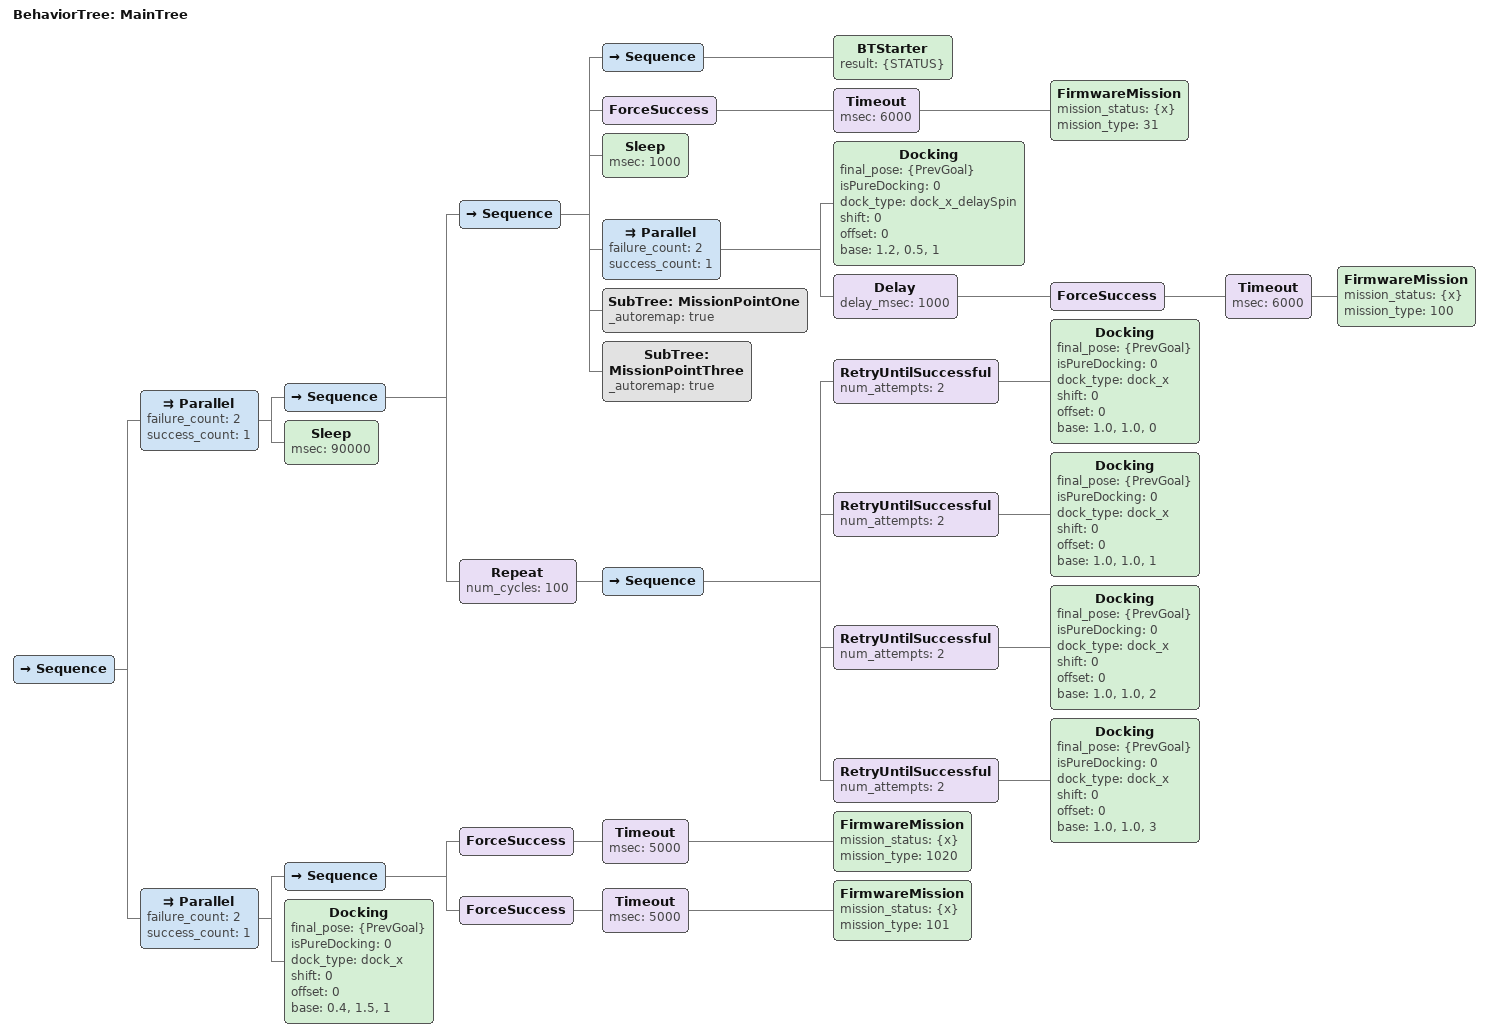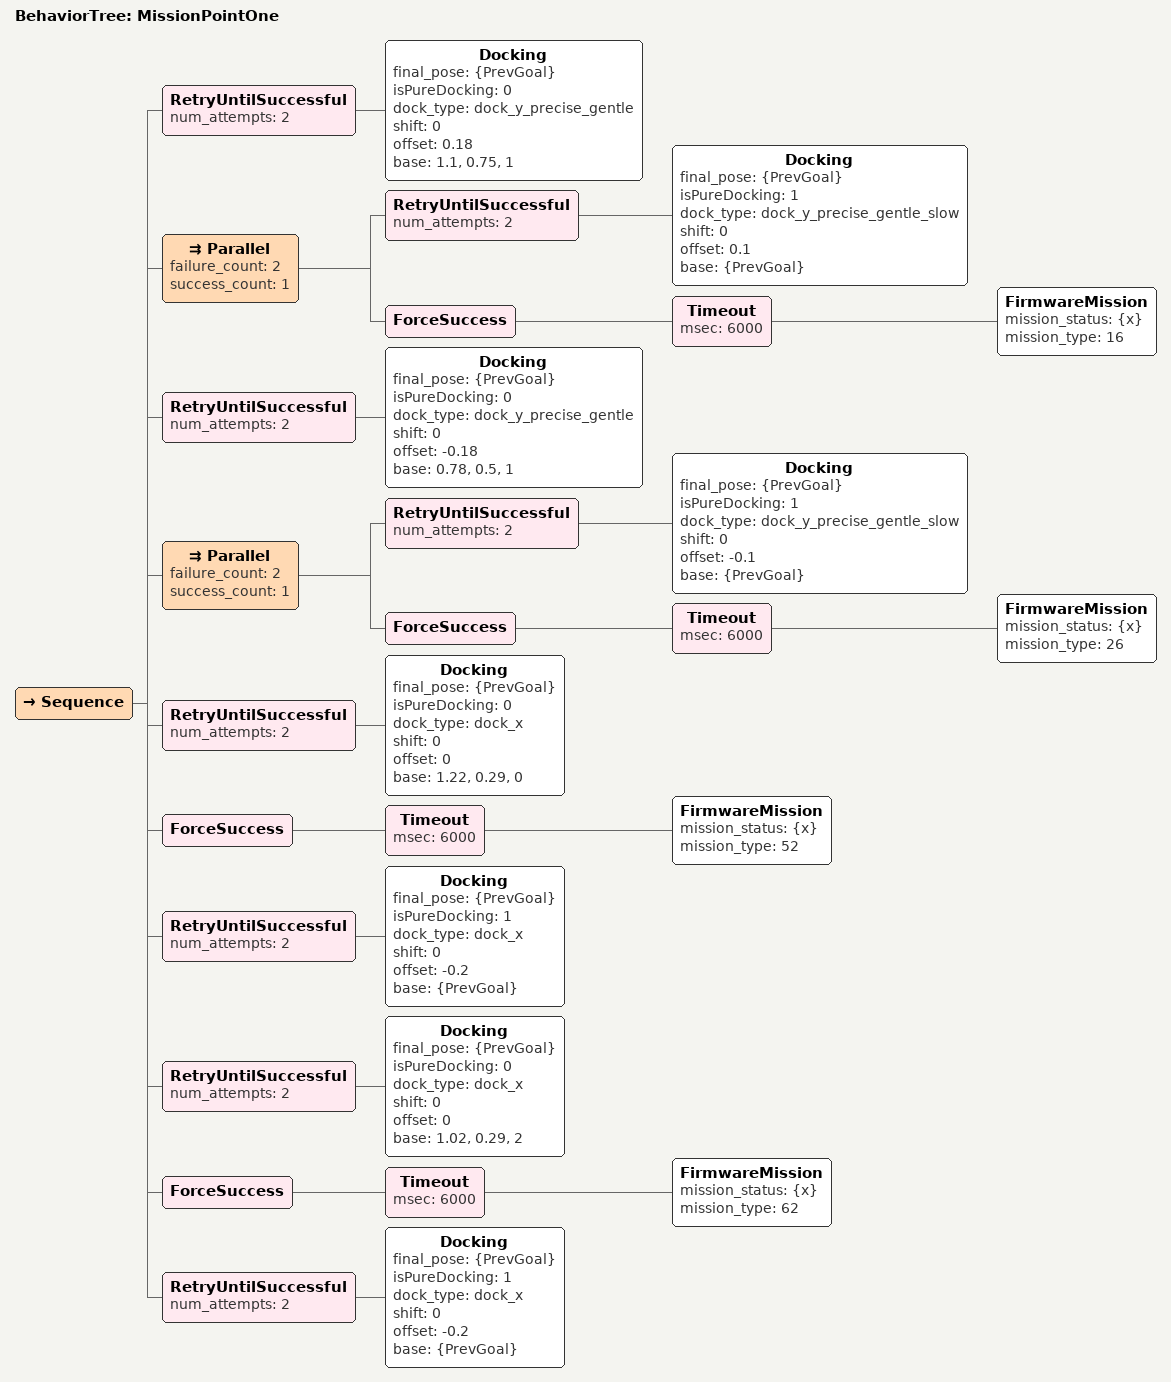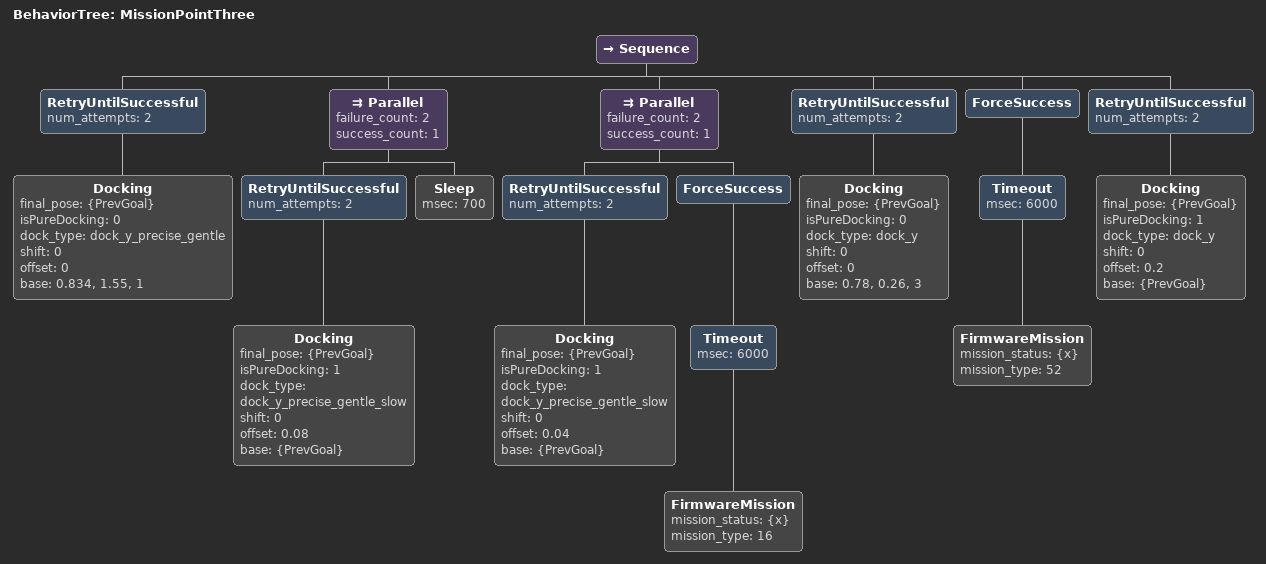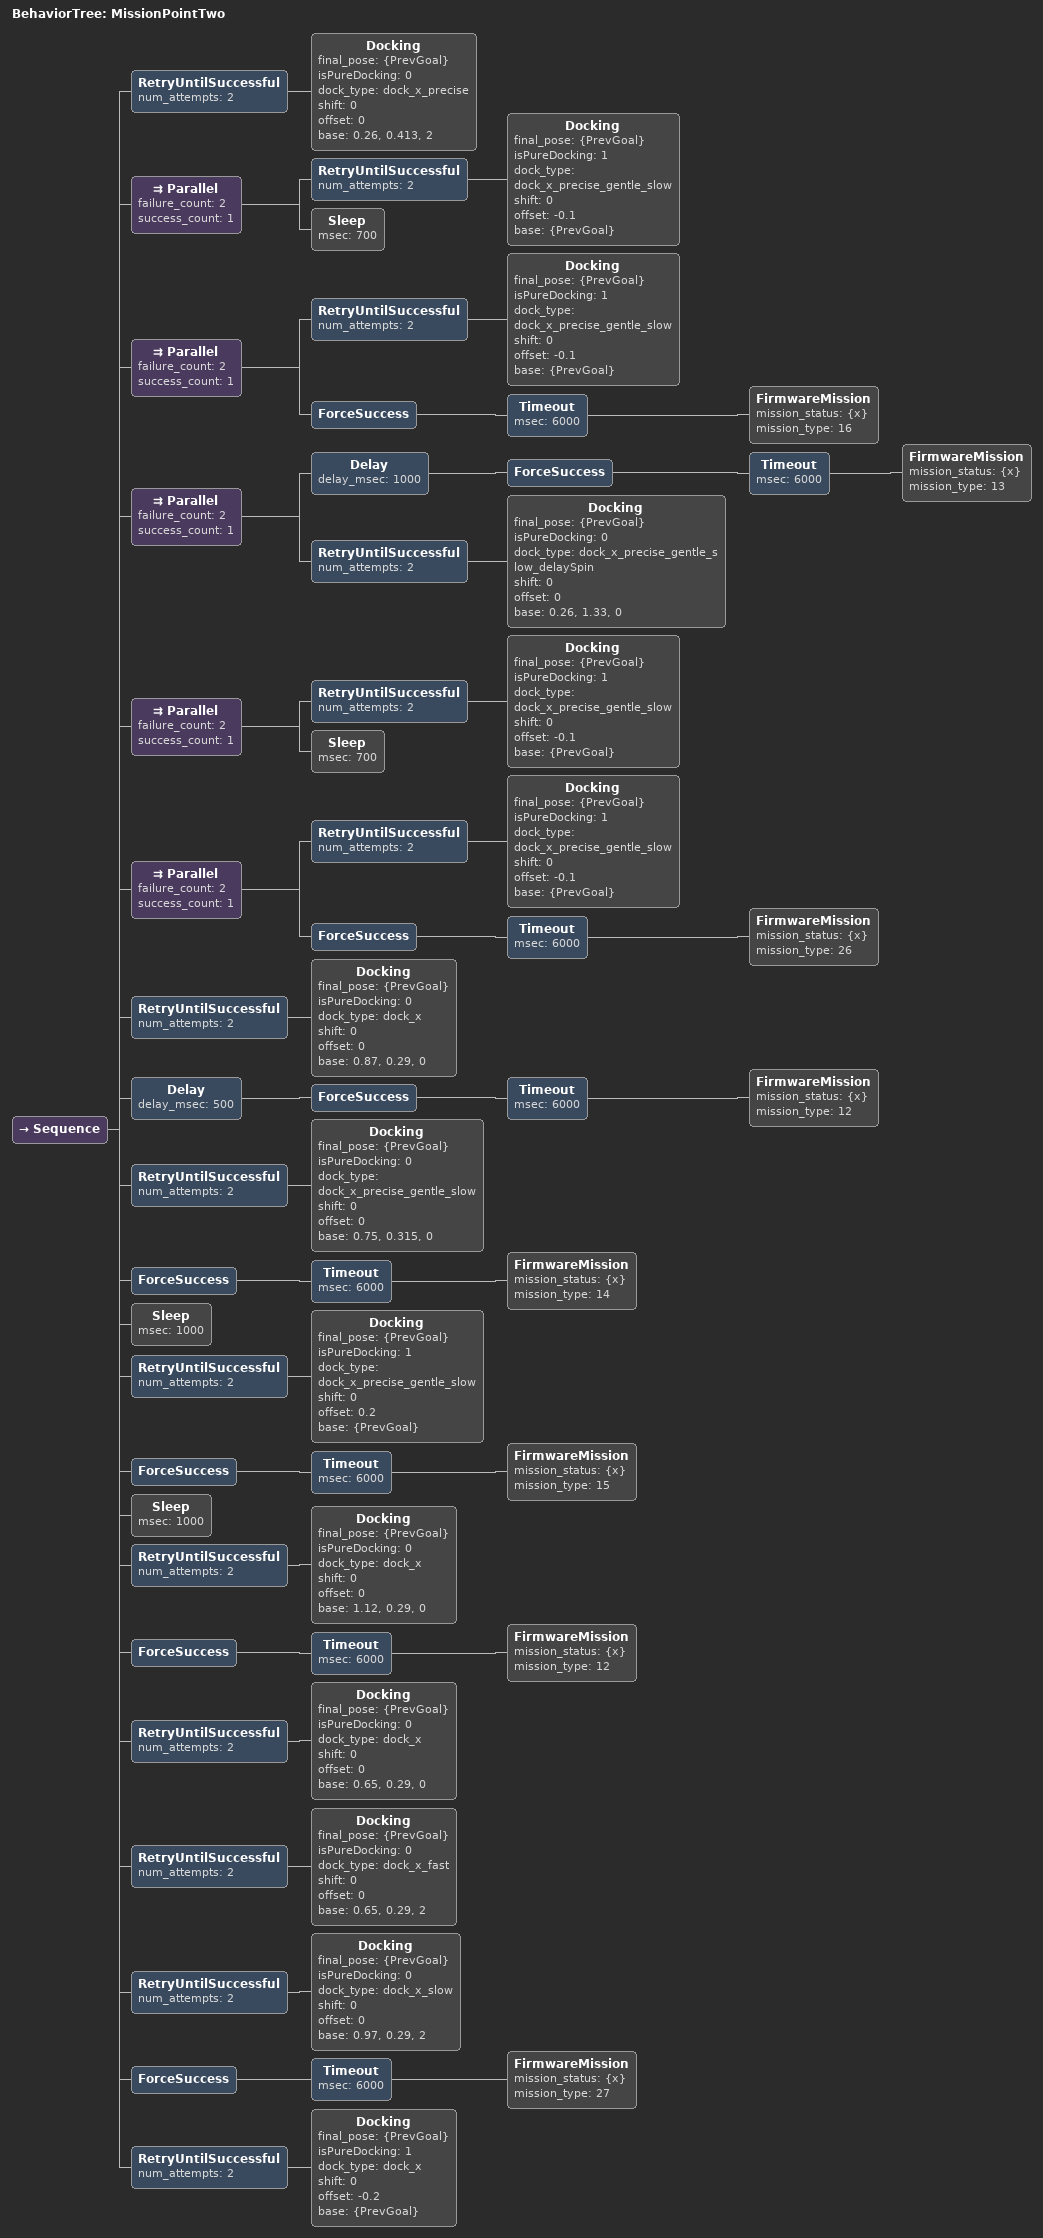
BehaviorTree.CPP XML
<?xml version="1.0" encoding="UTF-8"?>
<root BTCPP_format="4">
  <BehaviorTree ID="MainTree">
    <Sequence>
      <Parallel failure_count="2"
                success_count="1">
        <Sequence>
          <Sequence>
            <Sequence>
              <BTStarter result="{STATUS}"/>
            </Sequence>
            <ForceSuccess>
              <Timeout msec="6000">
                <FirmwareMission mission_status="{x}"
                                 mission_type="31"/>
              </Timeout>
            </ForceSuccess>
            <Sleep msec="1000"/>
            <Parallel failure_count="2"
                      success_count="1">
              <Docking final_pose="{PrevGoal}"
                       isPureDocking="0"
                       dock_type="dock_x_delaySpin"
                       shift="0"
                       offset="0"
                       base="1.2, 0.5, 1"/>
              <Delay delay_msec="1000">
                <ForceSuccess>
                  <Timeout msec="6000">
                    <FirmwareMission mission_status="{x}"
                                     mission_type="100"/>
                  </Timeout>
                </ForceSuccess>
              </Delay>
            </Parallel>
            <SubTree ID="MissionPointOne"
                     _autoremap="true"/>
            <SubTree ID="MissionPointThree"
                     _autoremap="true"/>
          </Sequence>
          <Repeat num_cycles="100">
            <Sequence>
              <RetryUntilSuccessful num_attempts="2">
                <Docking final_pose="{PrevGoal}"
                         isPureDocking="0"
                         dock_type="dock_x"
                         shift="0"
                         offset="0"
                         base="1.0, 1.0, 0"/>
              </RetryUntilSuccessful>
              <RetryUntilSuccessful num_attempts="2">
                <Docking final_pose="{PrevGoal}"
                         isPureDocking="0"
                         dock_type="dock_x"
                         shift="0"
                         offset="0"
                         base="1.0, 1.0, 1"/>
              </RetryUntilSuccessful>
              <RetryUntilSuccessful num_attempts="2">
                <Docking final_pose="{PrevGoal}"
                         isPureDocking="0"
                         dock_type="dock_x"
                         shift="0"
                         offset="0"
                         base="1.0, 1.0, 2"/>
              </RetryUntilSuccessful>
              <RetryUntilSuccessful num_attempts="2">
                <Docking final_pose="{PrevGoal}"
                         isPureDocking="0"
                         dock_type="dock_x"
                         shift="0"
                         offset="0"
                         base="1.0, 1.0, 3"/>
              </RetryUntilSuccessful>
            </Sequence>
          </Repeat>
        </Sequence>
        <Sleep msec="90000"/>
      </Parallel>
      <Parallel failure_count="2"
                success_count="1">
        <Sequence>
          <ForceSuccess>
            <Timeout msec="5000">
              <FirmwareMission mission_status="{x}"
                               mission_type="1020"/>
            </Timeout>
          </ForceSuccess>
          <ForceSuccess>
            <Timeout msec="5000">
              <FirmwareMission mission_status="{x}"
                               mission_type="101"/>
            </Timeout>
          </ForceSuccess>
        </Sequence>
        <Docking final_pose="{PrevGoal}"
                 isPureDocking="0"
                 dock_type="dock_x"
                 shift="0"
                 offset="0"
                 base="0.4, 1.5, 1"/>
      </Parallel>
    </Sequence>
  </BehaviorTree>

  <BehaviorTree ID="MissionPointOne">
    <Sequence>
      <RetryUntilSuccessful num_attempts="2">
        <Docking final_pose="{PrevGoal}"
                 isPureDocking="0"
                 dock_type="dock_y_precise_gentle"
                 shift="0"
                 offset="0.18"
                 base="1.1, 0.75, 1"/>
      </RetryUntilSuccessful>
      <Parallel failure_count="2"
                success_count="1">
        <RetryUntilSuccessful num_attempts="2">
          <Docking final_pose="{PrevGoal}"
                   isPureDocking="1"
                   dock_type="dock_y_precise_gentle_slow"
                   shift="0"
                   offset="0.1"
                   base="{PrevGoal}"/>
        </RetryUntilSuccessful>
        <ForceSuccess>
          <Timeout msec="6000">
            <FirmwareMission mission_status="{x}"
                             mission_type="16"/>
          </Timeout>
        </ForceSuccess>
      </Parallel>
      <RetryUntilSuccessful num_attempts="2">
        <Docking final_pose="{PrevGoal}"
                 isPureDocking="0"
                 dock_type="dock_y_precise_gentle"
                 shift="0"
                 offset="-0.18"
                 base="0.78, 0.5, 1"/>
      </RetryUntilSuccessful>
      <Parallel failure_count="2"
                success_count="1">
        <RetryUntilSuccessful num_attempts="2">
          <Docking final_pose="{PrevGoal}"
                   isPureDocking="1"
                   dock_type="dock_y_precise_gentle_slow"
                   shift="0"
                   offset="-0.1"
                   base="{PrevGoal}"/>
        </RetryUntilSuccessful>
        <ForceSuccess>
          <Timeout msec="6000">
            <FirmwareMission mission_status="{x}"
                             mission_type="26"/>
          </Timeout>
        </ForceSuccess>
      </Parallel>
      <RetryUntilSuccessful num_attempts="2">
        <Docking final_pose="{PrevGoal}"
                 isPureDocking="0"
                 dock_type="dock_x"
                 shift="0"
                 offset="0"
                 base="1.22, 0.29, 0"/>
      </RetryUntilSuccessful>
      <ForceSuccess>
        <Timeout msec="6000">
          <FirmwareMission mission_status="{x}"
                           mission_type="52"/>
        </Timeout>
      </ForceSuccess>
      <RetryUntilSuccessful num_attempts="2">
        <Docking final_pose="{PrevGoal}"
                 isPureDocking="1"
                 dock_type="dock_x"
                 shift="0"
                 offset="-0.2"
                 base="{PrevGoal}"/>
      </RetryUntilSuccessful>
      <RetryUntilSuccessful num_attempts="2">
        <Docking final_pose="{PrevGoal}"
                 isPureDocking="0"
                 dock_type="dock_x"
                 shift="0"
                 offset="0"
                 base="1.02, 0.29, 2"/>
      </RetryUntilSuccessful>
      <ForceSuccess>
        <Timeout msec="6000">
          <FirmwareMission mission_status="{x}"
                           mission_type="62"/>
        </Timeout>
      </ForceSuccess>
      <RetryUntilSuccessful num_attempts="2">
        <Docking final_pose="{PrevGoal}"
                 isPureDocking="1"
                 dock_type="dock_x"
                 shift="0"
                 offset="-0.2"
                 base="{PrevGoal}"/>
      </RetryUntilSuccessful>
    </Sequence>
  </BehaviorTree>

  <BehaviorTree ID="MissionPointThree">
    <Sequence>
      <RetryUntilSuccessful num_attempts="2">
        <Docking final_pose="{PrevGoal}"
                 isPureDocking="0"
                 dock_type="dock_y_precise_gentle"
                 shift="0"
                 offset="0"
                 base="0.834, 1.55, 1"/>
      </RetryUntilSuccessful>
      <Parallel failure_count="2"
                success_count="1">
        <RetryUntilSuccessful num_attempts="2">
          <Docking final_pose="{PrevGoal}"
                   isPureDocking="1"
                   dock_type="dock_y_precise_gentle_slow"
                   shift="0"
                   offset="0.08"
                   base="{PrevGoal}"/>
        </RetryUntilSuccessful>
        <Sleep msec="700"/>
      </Parallel>
      <Parallel failure_count="2"
                success_count="1">
        <RetryUntilSuccessful num_attempts="2">
          <Docking final_pose="{PrevGoal}"
                   isPureDocking="1"
                   dock_type="dock_y_precise_gentle_slow"
                   shift="0"
                   offset="0.04"
                   base="{PrevGoal}"/>
        </RetryUntilSuccessful>
        <ForceSuccess>
          <Timeout msec="6000">
            <FirmwareMission mission_status="{x}"
                             mission_type="16"/>
          </Timeout>
        </ForceSuccess>
      </Parallel>
      <RetryUntilSuccessful num_attempts="2">
        <Docking final_pose="{PrevGoal}"
                 isPureDocking="0"
                 dock_type="dock_y"
                 shift="0"
                 offset="0"
                 base="0.78, 0.26, 3"/>
      </RetryUntilSuccessful>
      <ForceSuccess>
        <Timeout msec="6000">
          <FirmwareMission mission_status="{x}"
                           mission_type="52"/>
        </Timeout>
      </ForceSuccess>
      <RetryUntilSuccessful num_attempts="2">
        <Docking final_pose="{PrevGoal}"
                 isPureDocking="1"
                 dock_type="dock_y"
                 shift="0"
                 offset="0.2"
                 base="{PrevGoal}"/>
      </RetryUntilSuccessful>
    </Sequence>
  </BehaviorTree>

  <BehaviorTree ID="MissionPointTwo">
    <Sequence>
      <RetryUntilSuccessful num_attempts="2">
        <Docking final_pose="{PrevGoal}"
                 isPureDocking="0"
                 dock_type="dock_x_precise"
                 shift="0"
                 offset="0"
                 base="0.26, 0.413, 2"/>
      </RetryUntilSuccessful>
      <Parallel failure_count="2"
                success_count="1">
        <RetryUntilSuccessful num_attempts="2">
          <Docking final_pose="{PrevGoal}"
                   isPureDocking="1"
                   dock_type="dock_x_precise_gentle_slow"
                   shift="0"
                   offset="-0.1"
                   base="{PrevGoal}"/>
        </RetryUntilSuccessful>
        <Sleep msec="700"/>
      </Parallel>
      <Parallel failure_count="2"
                success_count="1">
        <RetryUntilSuccessful num_attempts="2">
          <Docking final_pose="{PrevGoal}"
                   isPureDocking="1"
                   dock_type="dock_x_precise_gentle_slow"
                   shift="0"
                   offset="-0.1"
                   base="{PrevGoal}"/>
        </RetryUntilSuccessful>
        <ForceSuccess>
          <Timeout msec="6000">
            <FirmwareMission mission_status="{x}"
                             mission_type="16"/>
          </Timeout>
        </ForceSuccess>
      </Parallel>
      <Parallel failure_count="2"
                success_count="1">
        <Delay delay_msec="1000">
          <ForceSuccess>
            <Timeout msec="6000">
              <FirmwareMission mission_status="{x}"
                               mission_type="13"/>
            </Timeout>
          </ForceSuccess>
        </Delay>
        <RetryUntilSuccessful num_attempts="2">
          <Docking final_pose="{PrevGoal}"
                   isPureDocking="0"
                   dock_type="dock_x_precise_gentle_slow_delaySpin"
                   shift="0"
                   offset="0"
                   base="0.26, 1.33, 0"/>
        </RetryUntilSuccessful>
      </Parallel>
      <Parallel failure_count="2"
                success_count="1">
        <RetryUntilSuccessful num_attempts="2">
          <Docking final_pose="{PrevGoal}"
                   isPureDocking="1"
                   dock_type="dock_x_precise_gentle_slow"
                   shift="0"
                   offset="-0.1"
                   base="{PrevGoal}"/>
        </RetryUntilSuccessful>
        <Sleep msec="700"/>
      </Parallel>
      <Parallel failure_count="2"
                success_count="1">
        <RetryUntilSuccessful num_attempts="2">
          <Docking final_pose="{PrevGoal}"
                   isPureDocking="1"
                   dock_type="dock_x_precise_gentle_slow"
                   shift="0"
                   offset="-0.1"
                   base="{PrevGoal}"/>
        </RetryUntilSuccessful>
        <ForceSuccess>
          <Timeout msec="6000">
            <FirmwareMission mission_status="{x}"
                             mission_type="26"/>
          </Timeout>
        </ForceSuccess>
      </Parallel>
      <RetryUntilSuccessful num_attempts="2">
        <Docking final_pose="{PrevGoal}"
                 isPureDocking="0"
                 dock_type="dock_x"
                 shift="0"
                 offset="0"
                 base="0.87, 0.29, 0"/>
      </RetryUntilSuccessful>
      <Delay delay_msec="500">
        <ForceSuccess>
          <Timeout msec="6000">
            <FirmwareMission mission_status="{x}"
                             mission_type="12"/>
          </Timeout>
        </ForceSuccess>
      </Delay>
      <RetryUntilSuccessful num_attempts="2">
        <Docking final_pose="{PrevGoal}"
                 isPureDocking="0"
                 dock_type="dock_x_precise_gentle_slow"
                 shift="0"
                 offset="0"
                 base="0.75, 0.315, 0"/>
      </RetryUntilSuccessful>
      <ForceSuccess>
        <Timeout msec="6000">
          <FirmwareMission mission_status="{x}"
                           mission_type="14"/>
        </Timeout>
      </ForceSuccess>
      <Sleep msec="1000"/>
      <RetryUntilSuccessful num_attempts="2">
        <Docking final_pose="{PrevGoal}"
                 isPureDocking="1"
                 dock_type="dock_x_precise_gentle_slow"
                 shift="0"
                 offset="0.2"
                 base="{PrevGoal}"/>
      </RetryUntilSuccessful>
      <ForceSuccess>
        <Timeout msec="6000">
          <FirmwareMission mission_status="{x}"
                           mission_type="15"/>
        </Timeout>
      </ForceSuccess>
      <Sleep msec="1000"/>
      <RetryUntilSuccessful num_attempts="2">
        <Docking final_pose="{PrevGoal}"
                 isPureDocking="0"
                 dock_type="dock_x"
                 shift="0"
                 offset="0"
                 base="1.12, 0.29, 0"/>
      </RetryUntilSuccessful>
      <ForceSuccess>
        <Timeout msec="6000">
          <FirmwareMission mission_status="{x}"
                           mission_type="12"/>
        </Timeout>
      </ForceSuccess>
      <RetryUntilSuccessful num_attempts="2">
        <Docking final_pose="{PrevGoal}"
                 isPureDocking="0"
                 dock_type="dock_x"
                 shift="0"
                 offset="0"
                 base="0.65, 0.29, 0"/>
      </RetryUntilSuccessful>
      <RetryUntilSuccessful num_attempts="2">
        <Docking final_pose="{PrevGoal}"
                 isPureDocking="0"
                 dock_type="dock_x_fast"
                 shift="0"
                 offset="0"
                 base="0.65, 0.29, 2"/>
      </RetryUntilSuccessful>
      <RetryUntilSuccessful num_attempts="2">
        <Docking final_pose="{PrevGoal}"
                 isPureDocking="0"
                 dock_type="dock_x_slow"
                 shift="0"
                 offset="0"
                 base="0.97, 0.29, 2"/>
      </RetryUntilSuccessful>
      <ForceSuccess>
        <Timeout msec="6000">
          <FirmwareMission mission_status="{x}"
                           mission_type="27"/>
        </Timeout>
      </ForceSuccess>
      <RetryUntilSuccessful num_attempts="2">
        <Docking final_pose="{PrevGoal}"
                 isPureDocking="1"
                 dock_type="dock_x"
                 shift="0"
                 offset="-0.2"
                 base="{PrevGoal}"/>
      </RetryUntilSuccessful>
    </Sequence>
  </BehaviorTree>

</root>
